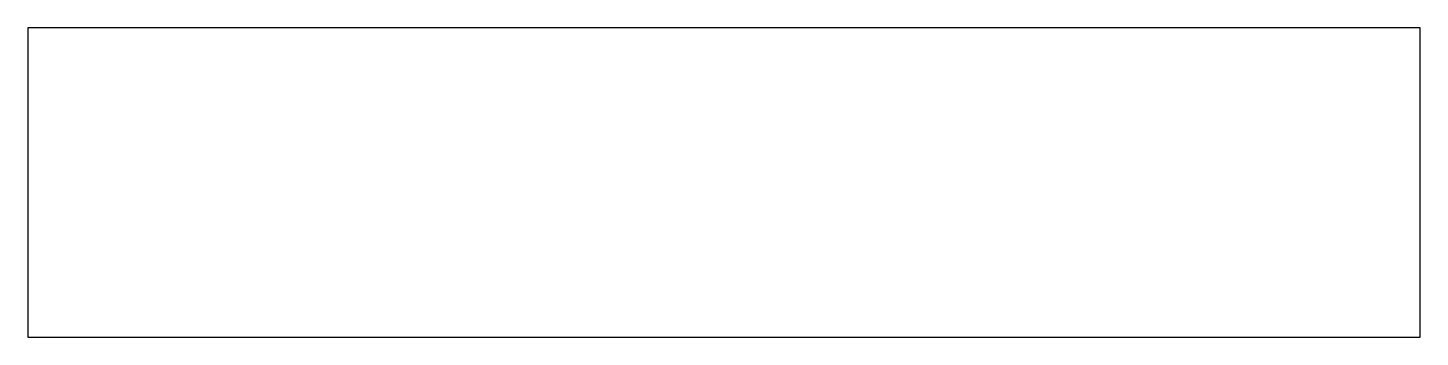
# Model space of a CAD drawing. Header units: millimetres. Extents: x -90 to 90, y 138 to 178.
import ezdxf

# ---------------------------------------------------------------- set-up
doc = ezdxf.new("R2010")
doc.units = ezdxf.units.MM
doc.layers.get('0').update_dxf_attribs({"linetype": 'CONTINUOUS'})

msp = doc.modelspace()

# ---------------------------------------------------------------- linework, layer by layer
msp.add_lwpolyline([(90.01, 178.18), (-89.99, 178.18), (-89.99, 138.18), (90.01, 138.18)], close=True)

doc.saveas('drawing.dxf')
